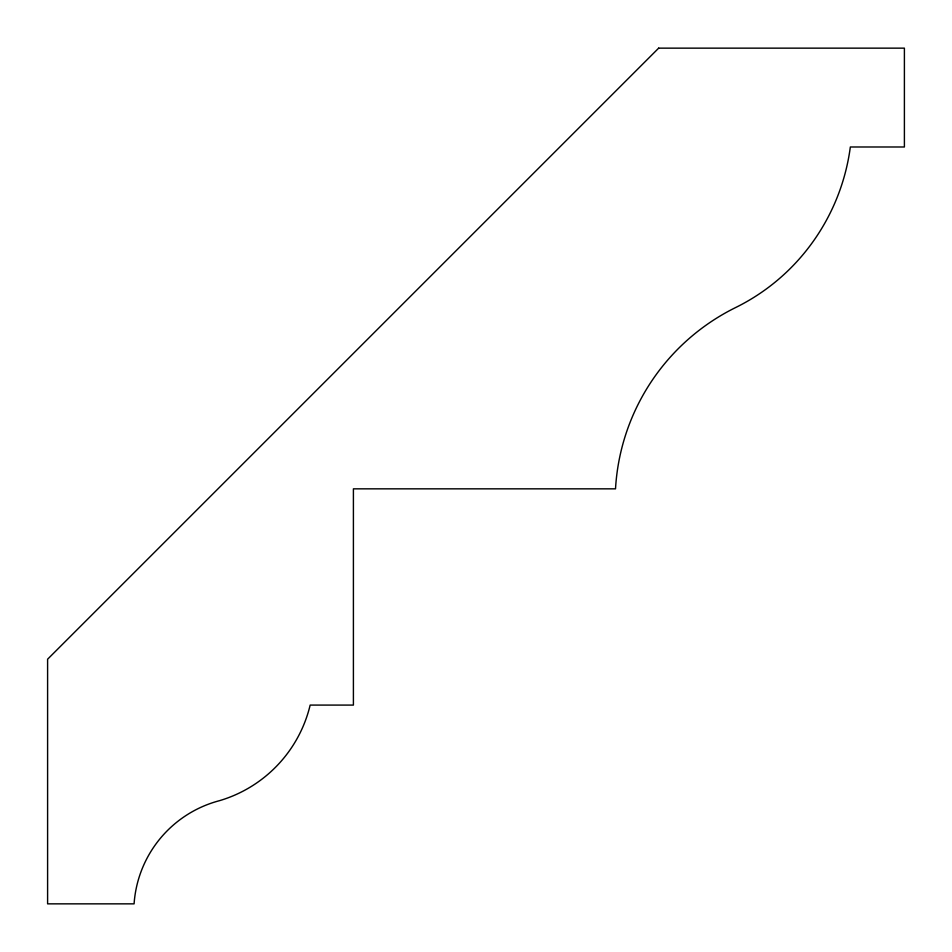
<?xml version="1.0" encoding="UTF-8"?>
<svg xmlns="http://www.w3.org/2000/svg" width="952" height="952" viewBox="0 0 952 952"><rect width="100%" height="100%" fill="white"/><g stroke="black" fill="none" stroke-linecap="round" stroke-linejoin="round"><path stroke-width="1.43" d="M658.665 48.147L47.6 659.212L47.6 903.853L134.089 903.853A114.835 114.835 0 0 1 219.614 800.644A131.566 131.566 0 0 0 310.162 705.087L353.406 705.087L353.406 488.84L615.516 488.84A215.961 215.961 0 0 1 735.658 307.532A207.072 207.072 0 0 0 796.824 261.669A210.713 210.713 0 0 0 850.338 146.989L904.4 146.989L904.4 48.147L658.665 48.147"/></g></svg>
